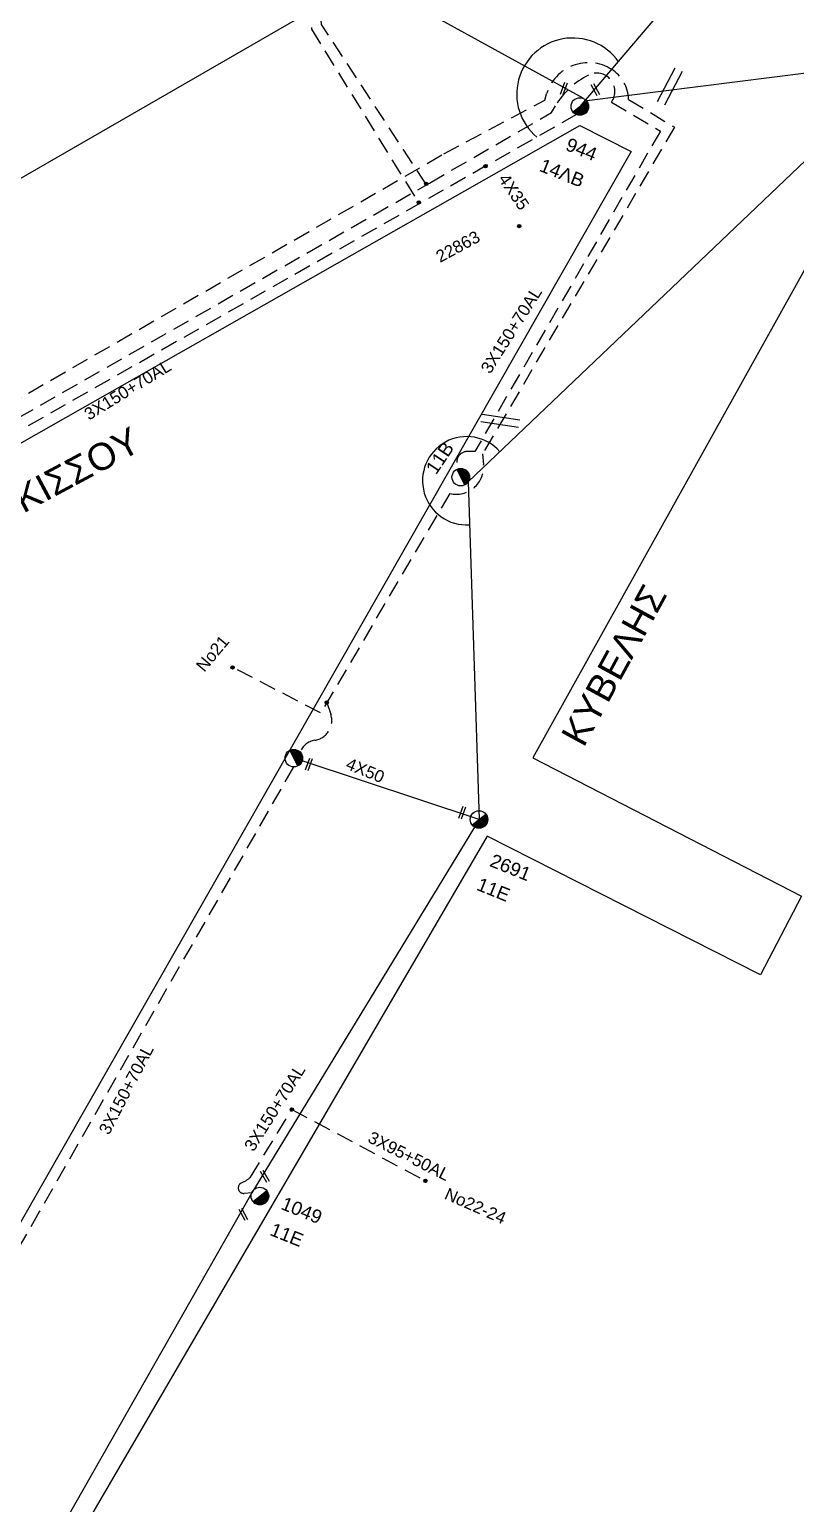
# Model space of a CAD drawing. Header units: millimetres. Extents: x 2101 to 3312, y 775 to 1363.
# Drawn here: x 2684.2 to 2741.3, y 838.9 to 948.8 of the extents above; entities that cross this region are included whole.
import ezdxf

# ---------------------------------------------------------------- set-up
doc = ezdxf.new("R2010")
doc.units = ezdxf.units.MM
doc.linetypes.add('DASHED', pattern=[19.05, 12.7, -6.35])
for name, color, linetype in [('Άγνωστα', 7, 'Continuous'), ('Γέφυρες Εναέριου Δικτύου', 7, 'Continuous'), ('Γυμνά εναέρια ΧΤ και ΦΟΠ (3Φ)   4x50+16AL', 7, 'Continuous'), ('Επιγραφές - Σχήματα', 7, 'Continuous'), ('Καλώδια ΧΤ   3x150+70AL', 7, 'DASHED'), ('Καλώδια ΧΤ   3x150AL+50CU', 7, 'DASHED'), ('Καλώδια ΧΤ   3x95+50 AL XLPE', 7, 'DASHED'), ('Μηχανική τομή', 7, 'Continuous'), ('Στύλος ΦΜ', 7, 'Continuous'), ('Στύλος ΦΜ @ 1', 7, 'Continuous'), ('Συνδέσεις', 7, 'Continuous'), ('Τομή', 7, 'Continuous'), ('Υπόβαθρο ΔΕΗ', 7, 'Continuous')]:
    doc.layers.add(name, color=color, linetype=linetype)
doc.styles.add('arial', font='arial.ttf')
doc.styles.get("Standard").update_dxf_attribs({"font": 'arial.ttf'})
doc.linetypes.add('SYN_LINE', pattern='A,0.5,-0.0001,["/\\/\\/\\/",Standard,S=0.1,R=0,X=0,Y=-0.05],-0.25', length=0.7501)

# ---------------------------------------------------------------- blocks, each defined once
blk = doc.blocks.new('ΥΠΑΡΧΩΝ ΤΣΙΜΕΝΤΕΝΙΟΣ ΣΤΥΛΟΣ')
at = {"layer": 'Στύλος ΦΜ'}
blk.add_hatch(color=7, dxfattribs=at).paths.add_polyline_path([(-1.29, -2.28, 0.574793), (2.62, 0, 0.268822), (1.3, 2.27)])
at = {"layer": 'Στύλος ΦΜ', "color": 7}
blk.add_line((-1.29, -2.28), (1.3, 2.27), dxfattribs=at)
blk.add_circle((0, 0), 2.62, dxfattribs=at)
at = {"layer": 'Στύλος ΦΜ', "flags": 4}
for tag, p in [('ΑΡΙΘΜΟΣ', (-4.68, 8.05)), ('ΤΥΠΟΣ', (-4.91, 3.03))]:
    blk.add_attdef(tag, p, '', height=4, dxfattribs=at)
blk = doc.blocks.new('ΤΟΜΗ')
at = {"layer": 'Τομή', "ltscale": 40}
for p, q in [((-5.68, 0), (5.68, 0)), ((5.68, -2.33), (-5.68, -2.33))]:
    blk.add_line(p, q, dxfattribs=at)
blk = doc.blocks.new('ΜΗΧΑΝΙΚΗ ΤΟΜΗ')
at = {"layer": 'Μηχανική τομή', "ltscale": 40}
for p, q in [((-1.89, 0.78), (1.89, 0.78)), ((1.89, 0), (-1.89, 0))]:
    blk.add_line(p, q, dxfattribs=at)
blk = doc.blocks.new('_ΣΥΝΔΕΣΗ')
at = {"layer": 'Συνδέσεις', "linetype": 'SYN_LINE', "ltscale": 40}
blk.add_hatch(color=256, dxfattribs=at).paths.add_polyline_path([(0.5, -0.01, 1), (-0.5, -0.01, 1)])
at = {"layer": 'Συνδέσεις'}
blk.add_circle((0, -0.01), 0.5, dxfattribs=at)

msp = doc.modelspace()

# ---------------------------------------------------------------- linework, layer by layer
at = {"layer": 'Άγνωστα', "color": 6, "linetype": 'SYN_LINE', "ltscale": 10}
msp.add_lwpolyline([(2789.38, 1043.61), (2750.23, 972.37), (2725.25, 943.02)], dxfattribs=at)
at = {"layer": 'Άγνωστα', "color": 27, "linetype": 'DASHED', "ltscale": 0.1}
msp.add_lwpolyline([(2705.93, 897.83), (2699.38, 901.23)], dxfattribs=at)
msp.add_lwpolyline([(2706.39, 898.61), (2706.69, 897.74, -0.467462), (2705.5, 895.79, 0.274538), (2704.41, 894.91, 3.518487)], format="xyb", dxfattribs=at)
at = {"layer": 'Άγνωστα', "color": 2}
msp.add_lwpolyline([(2717.74, 889.89), (2704.56, 894.26)], dxfattribs=at)
at = {"layer": 'Γέφυρες Εναέριου Δικτύου'}
for centre, radius, start, end in [((2724.73, 943.94), 4.18, 35.2946, 230.1425), ((2716.82, 915.13), 3.29, 41.1909, 273.6273)]:
    msp.add_arc(centre, radius, start, end, dxfattribs=at)
at = {"layer": 'Γυμνά εναέρια ΧΤ και ΦΟΠ (3Φ)   4x50+16AL', "color": 6, "linetype": 'DASHED', "ltscale": 0.1}
msp.add_lwpolyline([(2686.55, 966.65), (2704.41, 956.48), (2705.26, 948.78), (2713.28, 935.76)], dxfattribs=at)
at = {"layer": 'Γυμνά εναέρια ΧΤ και ΦΟΠ (3Φ)   4x50+16AL', "color": 173, "ltscale": 40}
msp.add_lwpolyline([(2725.5, 943.63), (2684.4, 966.23)], dxfattribs=at)
at = {"layer": 'Γυμνά εναέρια ΧΤ και ΦΟΠ (3Φ)   4x50+16AL', "color": 62, "ltscale": 40}
msp.add_lwpolyline([(2788.31, 909.04), (2788.32, 909.62), (2772.36, 918.01), (2750.59, 946.57), (2725.77, 943.43)], dxfattribs=at)
at = {"layer": 'Καλώδια ΧΤ   3x150+70AL', "color": 2, "linetype": 'Continuous', "ltscale": 0.1}
msp.add_lwpolyline([(2749.95, 946.49), (2716.93, 915.04), (2717.74, 889.89), (2700.8, 862.07), (2678.99, 823.75)], dxfattribs=at)
at = {"layer": 'Καλώδια ΧΤ   3x150+70AL', "color": 2, "ltscale": 0.1}
msp.add_lwpolyline([(2595.6, 795.21), (2588.58, 798.42), (2615.47, 850.45), (2615.63, 852.14), (2621.27, 862.64), (2621.17, 862.92, -0.463768), (2623.34, 866.64), (2632.8, 884.79), (2632.75, 885.18, -0.308008), (2634.75, 889.22, 0.032224), (2638.38, 891.6), (2642.08, 898.01), (2658.48, 906.92), (2660.24, 906.6), (2714.05, 937.31), (2723.13, 942.56), (2723.43, 943.07, -0.139205), (2725.9, 945.36, -0.788497), (2727.61, 943.35, 1.964149)], format="xyb", dxfattribs=at)
at = {"layer": 'Καλώδια ΧΤ   3x150+70AL', "color": 6, "ltscale": 0.1}
msp.add_lwpolyline([(2725.01, 942.42), (2660.45, 905.78), (2658.44, 905.93), (2642.39, 897.12), (2639.2, 891.31, -0.217906), (2637.64, 890.15, 0.267016), (2634.07, 886.94, 0.048886), (2633.46, 884.2), (2624.1, 865.91), (2623.67, 865.78, 0.433229), (2622.14, 862.67), (2616.57, 851.95), (2616.33, 849.9), (2589.86, 798.61), (2595.85, 795.72)], format="xyb", dxfattribs=at)
at = {"layer": 'Καλώδια ΧΤ   3x150+70AL', "color": 2, "linetype": 'DASHED', "ltscale": 0.1}
msp.add_lwpolyline([(2727.61, 943.35), (2731.26, 941.18), (2717.43, 917.31), (2716.87, 917.31, 0.618623), (2716.24, 916.04, 0.645375)], format="xyb", dxfattribs=at)
at = {"layer": 'Καλώδια ΧΤ   3x150+70AL', "color": 27, "ltscale": 0.1}
msp.add_lwpolyline([(2703.91, 893.81), (2684.97, 860.65), (2677.72, 848.08), (2669.88, 834.2)], dxfattribs=at)
at = {"layer": 'Καλώδια ΧΤ   3x150AL+50CU', "color": 2, "ltscale": 0.1}
msp.add_lwpolyline([(2713.82, 937.18), (2706.01, 949.12), (2705.4, 957.04), (2686.63, 967.71), (2684.91, 966.64)], dxfattribs=at)
at = {"layer": 'Καλώδια ΧΤ   3x150AL+50CU', "color": 27, "ltscale": 0.1}
msp.add_lwpolyline([(2595.33, 794.65), (2587.26, 798.26), (2614.79, 850.97), (2614.79, 851.9), (2620.42, 862.55), (2620.32, 862.93, -0.38164), (2622.8, 867.75), (2631.85, 884.63), (2631.83, 884.94, -0.398638), (2637.88, 892.21), (2641.46, 898.8), (2657.47, 907.6), (2659.4, 907.4), (2715.11, 939.48), (2722.64, 943.48), (2722.78, 943.95, -0.496308), (2727.61, 945.79, -0.255214), (2728.88, 943.55), (2732.31, 941.47), (2718, 917.14), (2718.07, 916.33, -0.515738), (2715.57, 914.18), (2705.93, 897.83)], format="xyb", dxfattribs=at)
at = {"layer": 'Καλώδια ΧΤ   3x95+50 AL XLPE', "color": 2, "ltscale": 0.1}
msp.add_lwpolyline([(2700.8, 862.07), (2700.24, 862.03, -0.85607), (2700.05, 862.82, 0.087145), (2700.72, 863.25), (2703.8, 868.28), (2713.75, 862.97)], format="xyb", dxfattribs=at)
at = {"layer": 'Υπόβαθρο ΔΕΗ'}
for points in [[(2684.85, 964.92), (2703.57, 954.98), (2704.21, 949.54), (2670.11, 929.9), (2667.2, 932.71), (2684.85, 964.92)], [(2587.48, 788.18), (2644.26, 895.6), (2725.25, 941.59)], [(2725.25, 941.59), (2729.07, 939.67), (2642.93, 788.66)], [(2719.37, 788.18), (2787.3, 909.3), (2742.84, 932.36), (2721.74, 894.48), (2741.77, 884.18), (2738.72, 878.31), (2718.35, 888.65), (2682.16, 826.59), (2678.83, 820.87), (2672.95, 810.77), (2664.56, 796.02), (2659.98, 787.55)]]:
    msp.add_lwpolyline(points, dxfattribs=at)

# ---------------------------------------------------------------- block references
at = {"layer": 'Μηχανική τομή'}
for p, xscale, yscale, zscale, rotation in [((2724.15, 944.32), 0.2499999999999999, 0.2499999999999999, 0.2499999999999999, 69.88337594768528), ((2726.49, 944.32), 0.25, 0.25, 0.25, 119.1510053098554), ((2705.15, 893.96), 0.2499999999999999, 0.2499999999999999, 0.2499999999999999, 69.88337594768528), ((2716.58, 890.37), 0.2499999999999999, 0.2499999999999999, 0.2499999999999999, 69.88337594768528), ((2701.86, 863.35), 0.2499999999999997, 0.2499999999999997, 0.2499999999999997, 119.3378226169281), ((2700.26, 860.51), 0.2499999999999997, 0.2499999999999997, 0.2499999999999997, 119.3378226169281)]:
    msp.add_blockref('ΜΗΧΑΝΙΚΗ ΤΟΜΗ', p, dxfattribs=dict(at, xscale=xscale, yscale=yscale, zscale=zscale, rotation=rotation))
at = {"layer": 'Στύλος ΦΜ @ 1', "ltscale": 40}
ref = msp.add_blockref('ΥΠΑΡΧΩΝ ΤΣΙΜΕΝΤΕΝΙΟΣ ΣΤΥΛΟΣ', (2725.25, 943.02), dxfattribs=dict(at, xscale=0.25, yscale=0.25, zscale=0.25, rotation=338.0348720893729))
ref.add_attrib('ΤΥΠΟΣ', '944', (2724.11, 939.8), dxfattribs={"layer": 'Στύλος ΦΜ', "height": 1, "rotation": 338.0349, "flags": 4})
ref.add_attrib('ΑΡΙΘΜΟΣ', '14ΛΒ', (2722.16, 938.24), dxfattribs={"layer": 'Στύλος ΦΜ', "height": 1, "rotation": 338.0349, "flags": 4})
ref = msp.add_blockref('ΥΠΑΡΧΩΝ ΤΣΙΜΕΝΤΕΝΙΟΣ ΣΤΥΛΟΣ', (2716.38, 915.4), dxfattribs=dict(at, xscale=0.2499999999999999, yscale=0.2499999999999999, zscale=0.2499999999999999, rotation=56.11631112796076))
ref.add_attrib('ΤΥΠΟΣ', '11B', (2714.54, 915.53), dxfattribs={"layer": 'Στύλος ΦΜ', "height": 1, "rotation": 56.1163, "flags": 4})
at = {"layer": 'Στύλος ΦΜ @ 1', "ltscale": 40, "xscale": 0.2499999999999999, "yscale": 0.2499999999999999, "zscale": 0.2499999999999999, "rotation": 56.11631112796076}
msp.add_blockref('ΥΠΑΡΧΩΝ ΤΣΙΜΕΝΤΕΝΙΟΣ ΣΤΥΛΟΣ', (2703.94, 894.46), dxfattribs=at)
at = {"layer": 'Στύλος ΦΜ @ 1', "ltscale": 40}
ref = msp.add_blockref('ΥΠΑΡΧΩΝ ΤΣΙΜΕΝΤΕΝΙΟΣ ΣΤΥΛΟΣ', (2717.74, 889.89), dxfattribs=dict(at, xscale=0.25, yscale=0.25, zscale=0.25, rotation=338.0348720893729))
ref.add_attrib('ΤΥΠΟΣ', '2691', (2718.46, 886.44), dxfattribs={"layer": 'Στύλος ΦΜ', "height": 1, "rotation": 338.0349, "flags": 4})
ref.add_attrib('ΑΡΙΘΜΟΣ', '11E', (2717.48, 884.67), dxfattribs={"layer": 'Στύλος ΦΜ', "height": 1, "rotation": 338.0349, "flags": 4})
ref = msp.add_blockref('ΥΠΑΡΧΩΝ ΤΣΙΜΕΝΤΕΝΙΟΣ ΣΤΥΛΟΣ', (2701.41, 861.83), dxfattribs=dict(at, xscale=0.25, yscale=0.25, zscale=0.25, rotation=338.0348720893729))
ref.add_attrib('ΤΥΠΟΣ', '1049', (2702.9, 860.89), dxfattribs={"layer": 'Στύλος ΦΜ', "height": 1, "rotation": 338.0349, "flags": 4})
ref.add_attrib('ΑΡΙΘΜΟΣ', '11E', (2702.08, 858.95), dxfattribs={"layer": 'Στύλος ΦΜ', "height": 1, "rotation": 338.0349, "flags": 4})
at = {"layer": 'Συνδέσεις', "xscale": 0.25, "yscale": 0.25, "zscale": 0.25}
for p in [(2718.23, 938.57), (2713.81, 937.25), (2713.25, 935.87), (2720.74, 934.11), (2699.38, 901.23), (2706.39, 898.61), (2703.8, 868.29), (2713.75, 862.97)]:
    msp.add_blockref('_ΣΥΝΔΕΣΗ', p, dxfattribs=at)
at = {"layer": 'Τομή'}
for p, xscale, yscale, zscale, rotation in [((2732.22, 944.37), 0.2499999999999996, 0.2499999999999996, 0.2499999999999996, 242.2834241995714), ((2719.28, 919.31), 0.2500000000000486, 0.2500000000000486, 0.2500000000000486, 171.3423241930349)]:
    msp.add_blockref('ΤΟΜΗ', p, dxfattribs=dict(at, xscale=xscale, yscale=yscale, zscale=zscale, rotation=rotation))

# ---------------------------------------------------------------- texts
at = {"layer": 'Άγνωστα', "ltscale": 40, "char_height": 0.9, "width": 69.1904, "attachment_point": 1, "style": 'arial'}
for s, insert, rotation in [('4X35', (2719.88, 938.13), 304.4246), ('22863', (2714.41, 932.15), 28.4075), ('No21', (2696.57, 901.4), 50.0992), ('4X50', (2708.08, 894.53), 337.7154), ('No22-24', (2715.45, 862.48), 336.2657)]:
    msp.add_mtext(s, dxfattribs=dict(at, insert=insert, rotation=rotation))
at = {"layer": 'Επιγραφές - Σχήματα', "ltscale": 40, "char_height": 2, "width": 28.8889, "attachment_point": 1, "style": 'arial'}
for s, insert, rotation in [('ΝΑΡΚΙΣΣΟΥ', (2677.76, 911.73), 28.1615), ('ΚΥΒΕΛΗΣ', (2723.78, 896.15), 61.3438)]:
    msp.add_mtext(s, dxfattribs=dict(at, insert=insert, rotation=rotation))
at = {"layer": 'Καλώδια ΧΤ   3x150+70AL', "ltscale": 40, "char_height": 0.9, "width": 69.1904, "attachment_point": 1, "style": 'arial'}
for insert, rotation in [((2717.81, 923.52), 57.6588), ((2688.2, 920.37), 31.564), ((2689.36, 866.74), 62.5199), ((2700.18, 865.57), 57.6588)]:
    msp.add_mtext('3X150+70AL', dxfattribs=dict(at, insert=insert, rotation=rotation))
at = {"layer": 'Καλώδια ΧΤ   3x95+50 AL XLPE', "ltscale": 40, "insert": (2709.78, 866.7), "char_height": 0.9, "width": 69.1904, "attachment_point": 1, "rotation": 333.329, "style": 'arial'}
msp.add_mtext('3X95+50AL', dxfattribs=at)

doc.saveas('drawing.dxf')
